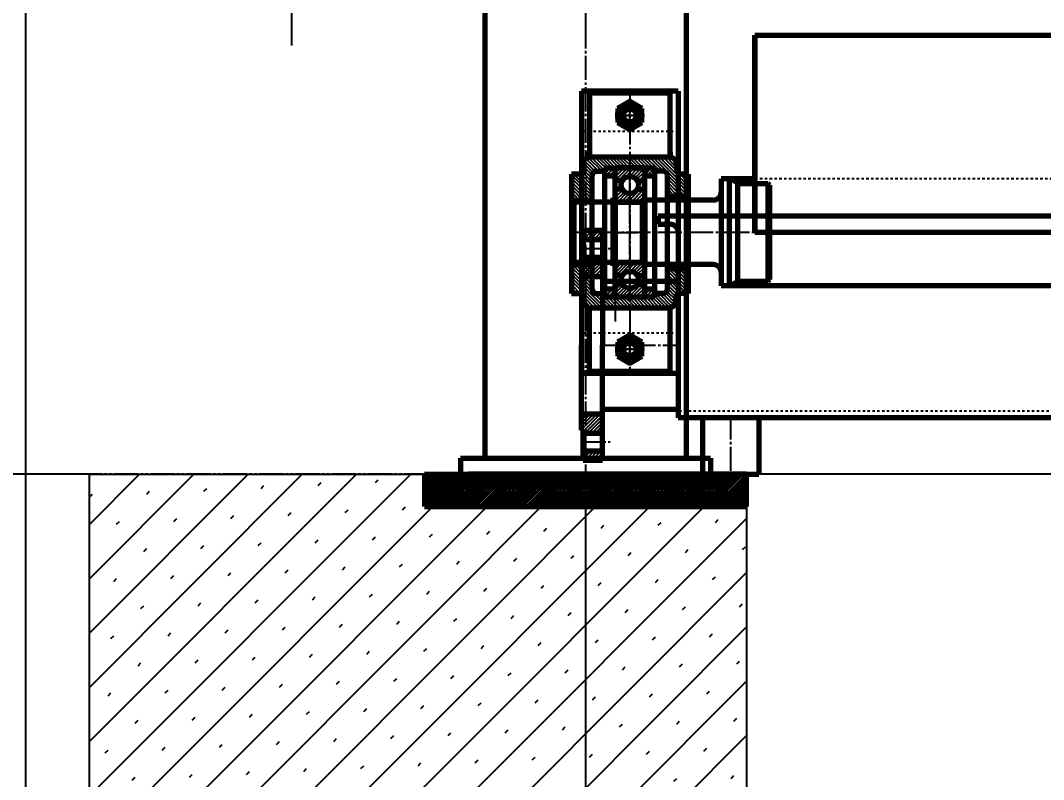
# Model space of a CAD drawing. Header units: millimetres. Extents: x -11880 to 11880, y -8400 to 8400.
# Drawn here: x -9274 to -8004, y 598 to 1539 of the extents above; entities that cross this region are included whole.
import ezdxf

# ---------------------------------------------------------------- set-up
doc = ezdxf.new("R2010")
doc.units = ezdxf.units.MM
for name, pattern in [('EB_DASH', [6, 3, -3]), ('EB_DASHDOT', [39, 30, -3, 3, -3]), ('EB_DASHDOTDOT', [45, 30, -3, 3, -3, 3, -3])]:
    doc.linetypes.add(name, pattern=pattern)
for name, color, linetype, lineweight in [('CAXA0', 7, 'Continuous', 70), ('CAXA1', 1, 'EB_DASHDOT', 25), ('CAXA2', 6, 'EB_DASH', 25), ('CAXA3', 7, 'Continuous', 25), ('CAXA4', 3, 'Continuous', 25), ('CAXA5', 4, 'Continuous', 25)]:
    doc.layers.add(name, color=color, linetype=linetype, lineweight=lineweight)
doc.styles.add('标准', font='', dxfattribs={"width": 0.667})
doc.styles.get('标准').set_extended_font_data('FangSong_GB2312')
doc.dimstyles.new('标准', dxfattribs={"dimscale": 40, "dimtxt": 3.5, "dimasz": 3, "dimexe": 2, "dimexo": 0, "dimtad": 1, "dimdec": 1, "dimzin": 12, "dimdsep": 46, "dimtxsty": '标准', "dimcen": 0, "dimdle": 4, "dimaunit": 1, "dimazin": 2, "dimtfac": 1, "dimtdec": 3, "dimtmove": 0, "dimatfit": 3, "dimfxl": 1, "dimtolj": 1, "dimtzin": 0, "dimarcsym": 0})

# ---------------------------------------------------------------- blocks, each defined once
blk = doc.blocks.new('*D64')
at = {"layer": 'CAXA4', "linetype": 'Continuous', "lineweight": 25}
for points in [[(-9649.5, 976.7), (-9664.5, 1096.7), (-9634.5, 1096.7)], [(-9649.5, 468.5), (-9664.5, 348.5), (-9634.5, 348.5)]]:
    blk.add_hatch(color=0, dxfattribs=at).paths.add_polyline_path(points, flags=0)
at = {"layer": 'CAXA4', "color": 0, "linetype": 'Continuous', "lineweight": 25}
for p, q in [((-9649.5, 1136.7), (-9649.5, -404.1)), ((-9188.8, 976.7), (-9729.5, 976.7)), ((-9188.8, 468.5), (-9729.5, 468.5))]:
    blk.add_line(p, q, dxfattribs=at)
at = {"layer": 'CAXA4', "color": 0, "linetype": 'Continuous', "lineweight": 25, "insert": (-9866.3, -397.1), "char_height": 140, "attachment_point": 1, "rotation": 90, "style": '标准'}
blk.add_mtext('\\fFangSong_GB2312|b0|i0|p34;楼板高度L', dxfattribs=at)
blk = doc.blocks.new('*D89')
at = {"layer": 'CAXA4', "linetype": 'Continuous', "lineweight": 25}
for points in [[(-8572.6, -1068.9), (-8452.6, -1083.9), (-8452.6, -1053.9)], [(1607.4, -1068.9), (1487.4, -1083.9), (1487.4, -1053.9)]]:
    blk.add_hatch(color=0, dxfattribs=at).paths.add_polyline_path(points, flags=0)
at = {"layer": 'CAXA4', "color": 0, "linetype": 'Continuous', "lineweight": 25}
for p, q in [((1607.4, 2073.6), (1607.4, -1148.9)), ((-8572.6, 696.7), (-8572.6, -1148.9)), ((-8572.6, -1068.9), (1607.4, -1068.9))]:
    blk.add_line(p, q, dxfattribs=at)
at = {"layer": 'CAXA4', "color": 0, "linetype": 'Continuous', "lineweight": 25, "insert": (-3670.5, -852.1), "char_height": 140, "attachment_point": 1, "style": '标准'}
blk.add_mtext('\\fFangSong_GB2312|b0|i0|p34;10180', dxfattribs=at)
blk = doc.blocks.new('*D99')
at = {"layer": 'CAXA4', "linetype": 'Continuous', "lineweight": 25}
for points in [[(-8572.6, -498.5), (-8452.6, -513.5), (-8452.6, -483.5)], [(-3482.6, -498.5), (-3602.6, -513.5), (-3602.6, -483.5)]]:
    blk.add_hatch(color=0, dxfattribs=at).paths.add_polyline_path(points, flags=0)
at = {"layer": 'CAXA4', "color": 0, "linetype": 'Continuous', "lineweight": 25}
for p, q in [((-3482.6, 996.7), (-3482.6, -578.5)), ((-8572.6, 696.7), (-8572.6, -578.5)), ((-8572.6, -498.5), (-3482.6, -498.5))]:
    blk.add_line(p, q, dxfattribs=at)
at = {"layer": 'CAXA4', "color": 0, "linetype": 'Continuous', "lineweight": 25, "insert": (-6176.5, -281.7), "char_height": 140, "attachment_point": 1, "style": '标准'}
blk.add_mtext('\\fFangSong_GB2312|b0|i0|p34;5090', dxfattribs=at)
blk = doc.blocks.new('*D304')
at = {"layer": 'CAXA4', "linetype": 'Continuous', "lineweight": 25}
for points in [[(-9267.6, -1944.8), (-9147.6, -1959.8), (-9147.6, -1929.8)], [(3862.4, -1944.8), (3742.4, -1959.8), (3742.4, -1929.8)]]:
    blk.add_hatch(color=0, dxfattribs=at).paths.add_polyline_path(points, flags=0)
at = {"layer": 'CAXA4', "color": 0, "linetype": 'Continuous', "lineweight": 25}
for p, q in [((-9267.6, 2376.7), (-9267.6, -2024.8)), ((3862.4, 1536.7), (3862.4, -2024.8)), ((-9267.6, -1944.8), (3862.4, -1944.8))]:
    blk.add_line(p, q, dxfattribs=at)
at = {"layer": 'CAXA4', "color": 0, "linetype": 'Continuous', "lineweight": 25, "insert": (-2890.5, -1728), "char_height": 140, "attachment_point": 1, "style": '标准'}
blk.add_mtext('\\fFangSong_GB2312|b0|i0|p34;13130', dxfattribs=at)
blk = doc.blocks.new('*D345')
at = {"layer": 'CAXA4', "linetype": 'Continuous', "lineweight": 25}
for points in [[(-8937.6, 1588.4), (-9057.6, 1603.4), (-9057.6, 1573.4)], [(-8572.6, 1588.4), (-8452.6, 1603.4), (-8452.6, 1573.4)]]:
    blk.add_hatch(color=0, dxfattribs=at).paths.add_polyline_path(points, flags=0)
at = {"layer": 'CAXA4', "color": 0, "linetype": 'Continuous', "lineweight": 25}
for p, q in [((-8937.6, 1891.7), (-8937.6, 1508.4)), ((-8572.6, 1723.7), (-8572.6, 1508.4)), ((-8412.6, 1588.4), (-9347.6, 1588.4))]:
    blk.add_line(p, q, dxfattribs=at)
at = {"layer": 'CAXA4', "color": 0, "linetype": 'Continuous', "lineweight": 25, "insert": (-9340.6, 1805.2), "char_height": 140, "attachment_point": 1, "style": '标准'}
blk.add_mtext('\\fFangSong_GB2312|b0|i0|p34;365', dxfattribs=at)
blk = doc.blocks.new('CAXBLOCK333')
at = {"layer": 'CAXA0', "color": 0, "linetype": 'Continuous', "lineweight": 25}
for p, q in [((-8538.6, 1240.7), (-8537.9, 1241.4)), ((-8538.6, 1236.4), (-8536.1, 1238.9))]:
    blk.add_line(p, q, dxfattribs=at)
blk = doc.blocks.new('CAXBLOCK334')
at = {"layer": 'CAXA0', "color": 0, "linetype": 'Continuous', "lineweight": 25}
for p, q in [((-8538.6, 1239.3), (-8536.4, 1241.4)), ((-8538.6, 1240.7), (-8537.9, 1241.4)), ((-8538.6, 1237.8), (-8536.1, 1240.3)), ((-8538.6, 1236.4), (-8536.1, 1238.9)), ((-8538.5, 1235.1), (-8536.1, 1237.5)), ((-8537.1, 1235.1), (-8536.1, 1236.1))]:
    blk.add_line(p, q, dxfattribs=at)
blk = doc.blocks.new('CAXBLOCK332', base_point=(-8538.6, 1276.7))
at = {"layer": 'CAXA0', "linetype": 'Continuous', "lineweight": 70}
for p, q in [((-8538.6, 1319.4), (-8538.6, 1235.1)), ((-8538.6, 1319.4), (-8536.1, 1319.4)), ((-8538.6, 1311.4), (-8536.1, 1311.4)), ((-8536.1, 1319.4), (-8536.1, 1235.1)), ((-8538.6, 1241.4), (-8536.1, 1241.4)), ((-8538.6, 1235.1), (-8536.1, 1235.1))]:
    blk.add_line(p, q, dxfattribs=at)
at = {"layer": 'CAXA1'}
blk.add_line((-8541.6, 1276.7), (-8533.1, 1276.7), dxfattribs=at)
at = {"layer": 'CAXA0', "linetype": 'Continuous', "lineweight": 70}
blk.add_blockref('CAXBLOCK333', (0, 0), dxfattribs=at)
at = {"layer": 'CAXA5'}
blk.add_blockref('CAXBLOCK334', (0, 0), dxfattribs=at)
blk = doc.blocks.new('CAXBLOCK335', base_point=(-8535.9, 1276.7))
at = {"layer": 'CAXA0'}
for p, q in [((-8394.1, 1343.2), (-8404.1, 1343.2)), ((-8404.1, 1343.2), (-8404.1, 1210.2)), ((-8384.1, 1338.2), (-8394.1, 1343.2)), ((-8394.1, 1343.2), (-8394.1, 1210.2)), ((-8384.1, 1338.2), (-8384.1, 1215.2)), ((-8384.1, 1337.2), (-8346.1, 1337.2)), ((-8346.1, 1337.2), (-8346.1, 1216.2)), ((-8344.1, 1335.2), (-8346.1, 1337.2)), ((-8344.1, 1335.2), (-8344.1, 1218.2)), ((-8587.1, 1314.2), (-8589.1, 1312.2)), ((-8589.1, 1312.2), (-8589.1, 1241.2)), ((-8587.1, 1314.2), (-8587.1, 1239.2)), ((-8538.6, 1314.2), (-8587.1, 1314.2)), ((-8538.6, 1314.2), (-8538.6, 1239.2)), ((-8535.9, 1312.7), (-8538.6, 1312.7)), ((-8538.6, 1312.7), (-8538.6, 1240.7)), ((-8502.1, 1314.2), (-8535.9, 1314.2)), ((-8535.9, 1314.2), (-8535.9, 1239.2)), ((-8502.1, 1314.2), (-8502.1, 1239.2)), ((-8499.1, 1312.7), (-8502.1, 1312.7)), ((-8414.1, 1316.7), (-8499.1, 1316.7)), ((-8499.1, 1316.7), (-8499.1, 1236.7)), ((-8499.1, 1312.7), (-8499.1, 1240.7)), ((-8589.1, 1241.2), (-8587.1, 1239.2)), ((-8538.6, 1239.2), (-8587.1, 1239.2)), ((-8535.9, 1240.7), (-8538.6, 1240.7)), ((-8502.1, 1239.2), (-8535.9, 1239.2)), ((-8499.1, 1240.7), (-8502.1, 1240.7)), ((-8414.1, 1236.7), (-8499.1, 1236.7)), ((-8394.1, 1210.2), (-8404.1, 1210.2)), ((-8384.1, 1215.2), (-8394.1, 1210.2)), ((-8384.1, 1216.2), (-8346.1, 1216.2)), ((-8346.1, 1216.2), (-8344.1, 1218.2))]:
    blk.add_line(p, q, dxfattribs=at)
for centre, start, end in [((-8414.1, 1326.7), 270, 0), ((-8414.1, 1226.7), 0, 90)]:
    blk.add_arc(centre, 10, start, end, dxfattribs=at)
at = {"layer": 'CAXA1', "linetype": 'EB_DASHDOT', "lineweight": 25}
for p, q in [((-8336, 1276.7), (-8589.1, 1276.7)), ((-8371.1, 1276.7), (-8387.1, 1276.7))]:
    blk.add_line(p, q, dxfattribs=at)
blk = doc.blocks.new('CAXBLOCK337', base_point=(-8517.6, 1421.7))
at = {"layer": 'CAXA0'}
for p, q in [((-8517.6, 1439), (-8532.6, 1430.3)), ((-8502.6, 1430.3), (-8517.6, 1439)), ((-8532.6, 1430.3), (-8532.6, 1413)), ((-8502.6, 1413), (-8502.6, 1430.3)), ((-8532.6, 1413), (-8517.6, 1404.4)), ((-8517.6, 1404.4), (-8502.6, 1413))]:
    blk.add_line(p, q, dxfattribs=at)
blk.add_circle((-8517.6, 1421.7), 15, dxfattribs=at)
at = {"layer": 'CAXA1', "linetype": 'EB_DASHDOT', "lineweight": 25}
for p, q in [((-8517.6, 1401.4), (-8517.6, 1442)), ((-8499.6, 1421.7), (-8535.6, 1421.7))]:
    blk.add_line(p, q, dxfattribs=at)
blk = doc.blocks.new('CAXBLOCK338', base_point=(-8517.6, 1131.7))
at = {"layer": 'CAXA0'}
for p, q in [((-8517.6, 1149), (-8532.6, 1140.3)), ((-8502.6, 1140.3), (-8517.6, 1149)), ((-8532.6, 1140.3), (-8532.6, 1123)), ((-8502.6, 1123), (-8502.6, 1140.3)), ((-8532.6, 1123), (-8517.6, 1114.4)), ((-8517.6, 1114.4), (-8502.6, 1123))]:
    blk.add_line(p, q, dxfattribs=at)
blk.add_circle((-8517.6, 1131.7), 15, dxfattribs=at)
at = {"layer": 'CAXA1', "linetype": 'EB_DASHDOT', "lineweight": 25}
for p, q in [((-8517.6, 1111.4), (-8517.6, 1152)), ((-8499.6, 1131.7), (-8535.6, 1131.7))]:
    blk.add_line(p, q, dxfattribs=at)
blk = doc.blocks.new('CAXBLOCK339')
at = {"layer": 'CAXA0', "color": 0, "linetype": 'Continuous', "lineweight": 25}
for p, q in [((-8536.1, 1205), (-8528.5, 1212.6)), ((-8536.1, 1209.2), (-8532.7, 1212.6)), ((-8536.1, 1200.7), (-8525.8, 1211.1)), ((-8535.4, 1197.2), (-8523.5, 1209.1)), ((-8531.7, 1196.7), (-8520.6, 1207.7)), ((-8527.5, 1196.7), (-8516.8, 1207.3)), ((-8523.2, 1196.7), (-8507.3, 1212.6)), ((-8519, 1196.7), (-8503, 1212.6)), ((-8514.7, 1196.7), (-8499.1, 1212.3)), ((-8510.5, 1196.7), (-8499.1, 1208)), ((-8506.2, 1196.7), (-8499.1, 1203.8)), ((-8502, 1196.7), (-8499.1, 1199.6))]:
    blk.add_line(p, q, dxfattribs=at)
blk = doc.blocks.new('CAXBLOCK340')
at = {"layer": 'CAXA0', "color": 0, "linetype": 'Continuous', "lineweight": 25}
for p, q in [((-8536.1, 1226.2), (-8523.1, 1239.2)), ((-8536.1, 1230.4), (-8527.4, 1239.2)), ((-8536.1, 1234.7), (-8531.6, 1239.2)), ((-8534.8, 1223.2), (-8518.9, 1239.2)), ((-8530.6, 1223.2), (-8514.7, 1239.2)), ((-8522, 1227.6), (-8510.4, 1239.2)), ((-8516.8, 1228.5), (-8506.2, 1239.2)), ((-8513.4, 1227.7), (-8501.9, 1239.2)), ((-8510.8, 1226.1), (-8499.2, 1237.7)), ((-8508.8, 1223.8), (-8499.1, 1233.5)), ((-8505.1, 1223.2), (-8499.1, 1229.3)), ((-8500.9, 1223.2), (-8499.1, 1225))]:
    blk.add_line(p, q, dxfattribs=at)
blk = doc.blocks.new('CAXBLOCK341')
at = {"layer": 'CAXA0', "color": 0, "linetype": 'Continuous', "lineweight": 25}
for p, q in [((-8548.8, 1200.8), (-8542.9, 1206.7)), ((-8548.8, 1205), (-8547.2, 1206.7)), ((-8548.7, 1196.7), (-8538.7, 1206.7)), ((-8499.1, 1203.8), (-8496.2, 1206.7)), ((-8499.1, 1199.6), (-8492, 1206.7)), ((-8497.8, 1196.7), (-8487.8, 1206.7)), ((-8544.4, 1196.7), (-8536.1, 1205)), ((-8540.2, 1196.7), (-8536.1, 1200.7)), ((-8493.5, 1196.7), (-8486.4, 1203.8)), ((-8489.3, 1196.7), (-8486.4, 1199.5))]:
    blk.add_line(p, q, dxfattribs=at)
blk = doc.blocks.new('CAXBLOCK342')
at = {"layer": 'CAXA0', "color": 0, "linetype": 'Continuous', "lineweight": 25}
for p, q in [((-8536.1, 1340.8), (-8520.2, 1356.7)), ((-8536.1, 1345), (-8524.4, 1356.7)), ((-8536.1, 1349.2), (-8528.7, 1356.7)), ((-8536.1, 1353.5), (-8532.9, 1356.7)), ((-8531.9, 1340.7), (-8516, 1356.7)), ((-8527.6, 1340.7), (-8511.7, 1356.7)), ((-8518.1, 1346), (-8507.5, 1356.7)), ((-8514.4, 1345.5), (-8503.2, 1356.7)), ((-8511.5, 1344.1), (-8499.7, 1356)), ((-8509.3, 1342.1), (-8499.1, 1352.3)), ((-8506.4, 1340.7), (-8499.1, 1348.1)), ((-8502.2, 1340.7), (-8499.1, 1343.8))]:
    blk.add_line(p, q, dxfattribs=at)
blk = doc.blocks.new('CAXBLOCK343')
at = {"layer": 'CAXA0', "color": 0, "linetype": 'Continuous', "lineweight": 25}
for p, q in [((-8548.8, 1349.3), (-8541.4, 1356.7)), ((-8548.8, 1353.5), (-8545.7, 1356.7)), ((-8547.2, 1346.7), (-8537.2, 1356.7)), ((-8542.9, 1346.7), (-8536.1, 1353.5)), ((-8538.7, 1346.7), (-8536.1, 1349.2)), ((-8499.1, 1356.5), (-8499, 1356.7)), ((-8499.1, 1352.3), (-8494.7, 1356.7)), ((-8499.1, 1348.1), (-8490.5, 1356.7)), ((-8496.3, 1346.7), (-8486.4, 1356.5)), ((-8492, 1346.7), (-8486.4, 1352.3)), ((-8487.8, 1346.7), (-8486.4, 1348))]:
    blk.add_line(p, q, dxfattribs=at)
blk = doc.blocks.new('CAXBLOCK344')
at = {"layer": 'CAXA0', "color": 0, "linetype": 'Continuous', "lineweight": 25}
for p, q in [((-8536.1, 1323.8), (-8529.8, 1330.1)), ((-8536.1, 1328), (-8534, 1330.1)), ((-8536.1, 1319.5), (-8526.3, 1329.3)), ((-8536, 1315.5), (-8524.3, 1327.1)), ((-8533, 1314.2), (-8521.6, 1325.6)), ((-8528.8, 1314.2), (-8518.1, 1324.8)), ((-8524.5, 1314.2), (-8512.7, 1326)), ((-8520.3, 1314.2), (-8504.3, 1330.1)), ((-8516, 1314.2), (-8500.1, 1330.1)), ((-8511.8, 1314.2), (-8499.1, 1326.8)), ((-8507.5, 1314.2), (-8499.1, 1322.6)), ((-8503.3, 1314.2), (-8499.1, 1318.4))]:
    blk.add_line(p, q, dxfattribs=at)
blk = doc.blocks.new('CAXBLOCK345')
at = {"layer": 'CAXA0', "color": 0, "linetype": 'Continuous', "lineweight": 25}
for p, q in [((-8564.2, 1347.5), (-8575.7, 1359)), ((-8563.1, 1350.6), (-8575.4, 1362.9)), ((-8560.5, 1352.2), (-8574.1, 1365.9)), ((-8556.4, 1352.4), (-8572.2, 1368.2)), ((-8552.1, 1352.4), (-8569.5, 1369.8)), ((-8549.3, 1353.8), (-8565.9, 1370.3)), ((-8547.9, 1356.7), (-8561.6, 1370.3)), ((-8543.7, 1356.7), (-8557.4, 1370.3)), ((-8539.5, 1356.7), (-8553.1, 1370.3)), ((-8535.2, 1356.7), (-8548.9, 1370.3)), ((-8531, 1356.7), (-8544.6, 1370.3)), ((-8526.7, 1356.7), (-8540.4, 1370.3)), ((-8522.5, 1356.7), (-8536.2, 1370.3)), ((-8518.3, 1356.7), (-8531.9, 1370.3)), ((-8514, 1356.7), (-8527.7, 1370.3)), ((-8509.8, 1356.7), (-8523.4, 1370.3)), ((-8505.5, 1356.7), (-8519.2, 1370.3)), ((-8501.3, 1356.7), (-8514.9, 1370.3)), ((-8497, 1356.7), (-8510.7, 1370.3)), ((-8492.8, 1356.7), (-8506.5, 1370.3)), ((-8488.6, 1356.7), (-8502.2, 1370.3)), ((-8480, 1352.4), (-8498, 1370.3)), ((-8475.8, 1352.4), (-8493.7, 1370.3)), ((-8445.1, 1326), (-8489.5, 1370.3)), ((-8445.1, 1330.2), (-8485.3, 1370.3)), ((-8445.1, 1334.5), (-8481, 1370.3)), ((-8459.4, 1353), (-8476.8, 1370.3)), ((-8459.5, 1357.3), (-8472.5, 1370.3)), ((-8459.6, 1361.7), (-8468.3, 1370.3)), ((-8564.2, 1322), (-8590.1, 1347.9)), ((-8564.2, 1326.3), (-8586.9, 1349)), ((-8564.2, 1330.5), (-8582.7, 1349)), ((-8564.2, 1334.8), (-8578.8, 1349.4)), ((-8564.2, 1339), (-8576.5, 1351.3)), ((-8564.2, 1343.3), (-8575.7, 1354.8)), ((-8484.4, 1352.6), (-8486.2, 1354.4)), ((-8445.1, 1321.7), (-8471, 1347.6)), ((-8445.1, 1338.7), (-8455.5, 1349.1)), ((-8445.1, 1342.9), (-8451.2, 1349)), ((-8445.1, 1347.2), (-8446.9, 1349)), ((-8564.2, 1317.8), (-8590.1, 1343.7)), ((-8567.3, 1316.7), (-8590.1, 1339.4)), ((-8571.6, 1316.7), (-8590.1, 1335.2)), ((-8449.3, 1321.7), (-8471, 1343.4)), ((-8453.6, 1321.7), (-8471, 1339.1)), ((-8457.8, 1321.7), (-8471, 1334.9)), ((-8575.8, 1316.7), (-8590.1, 1331)), ((-8580.1, 1316.7), (-8590.1, 1326.7)), ((-8584.3, 1316.7), (-8590.1, 1322.5)), ((-8462, 1321.7), (-8471, 1330.6)), ((-8466.3, 1321.7), (-8471, 1326.4)), ((-8470.5, 1321.7), (-8471, 1322.2)), ((-8588.6, 1316.7), (-8590.1, 1318.2)), ((-8564.2, 1207.5), (-8590.1, 1233.4)), ((-8564.2, 1211.7), (-8589.2, 1236.7)), ((-8564.2, 1216), (-8584.9, 1236.7)), ((-8564.2, 1220.2), (-8580.7, 1236.7)), ((-8564.2, 1224.5), (-8576.4, 1236.7)), ((-8564.2, 1228.7), (-8572.2, 1236.7)), ((-8564.2, 1232.9), (-8568, 1236.7)), ((-8543.8, 1182.8), (-8590.1, 1229.1)), ((-8548, 1182.8), (-8590.1, 1224.9)), ((-8552.3, 1182.8), (-8590.1, 1220.6)), ((-8445.1, 1202.9), (-8471, 1228.8)), ((-8447.2, 1200.8), (-8471, 1224.6)), ((-8451.4, 1200.8), (-8471, 1220.3)), ((-8445.1, 1207.2), (-8469.6, 1231.7)), ((-8445.1, 1211.4), (-8465.4, 1231.7)), ((-8445.1, 1215.7), (-8461.1, 1231.7)), ((-8445.1, 1219.9), (-8456.9, 1231.7)), ((-8445.1, 1224.1), (-8452.6, 1231.7)), ((-8445.1, 1228.4), (-8448.4, 1231.7)), ((-8556.5, 1182.8), (-8590.1, 1216.4)), ((-8578.6, 1200.6), (-8590.1, 1212.2)), ((-8583, 1200.8), (-8590.1, 1207.9)), ((-8455.7, 1200.8), (-8471, 1216.1)), ((-8458.7, 1199.5), (-8471, 1211.8)), ((-8460.3, 1196.9), (-8471, 1207.6)), ((-8587.2, 1200.8), (-8590.1, 1203.7)), ((-8560.8, 1182.8), (-8575, 1197)), ((-8539.6, 1182.8), (-8557.7, 1201)), ((-8535.3, 1182.8), (-8553.5, 1201)), ((-8531.1, 1182.8), (-8544.9, 1196.7)), ((-8526.8, 1182.8), (-8540.7, 1196.7)), ((-8522.6, 1182.8), (-8536.4, 1196.7)), ((-8518.3, 1182.8), (-8532.2, 1196.7)), ((-8514.1, 1182.8), (-8528, 1196.7)), ((-8509.9, 1182.8), (-8523.7, 1196.7)), ((-8505.6, 1182.8), (-8519.5, 1196.7)), ((-8501.4, 1182.8), (-8515.2, 1196.7)), ((-8497.1, 1182.8), (-8511, 1196.7)), ((-8492.9, 1182.8), (-8506.7, 1196.7)), ((-8488.6, 1182.8), (-8502.5, 1196.7)), ((-8484.4, 1182.8), (-8498.3, 1196.7)), ((-8480.2, 1182.8), (-8494, 1196.7)), ((-8475.9, 1182.8), (-8489.8, 1196.7)), ((-8471.7, 1182.8), (-8486.4, 1197.6)), ((-8467.8, 1183.2), (-8485.1, 1200.5)), ((-8464.9, 1184.5), (-8481.3, 1201)), ((-8462.7, 1186.5), (-8477.1, 1201)), ((-8461.1, 1189.2), (-8473.5, 1201.6)), ((-8460.4, 1192.8), (-8471.5, 1203.8)), ((-8565, 1182.8), (-8574.8, 1192.6))]:
    blk.add_line(p, q, dxfattribs=at)
blk = doc.blocks.new('CAXBLOCK336', base_point=(-8501.2, 1316.3))
at = {"layer": 'CAXA0'}
for p, q in [((-8467.6, 1449.2), (-8567.6, 1449.2)), ((-8575.7, 1361), (-8575.7, 1354)), ((-8567.6, 1370.3), (-8467.6, 1370.3)), ((-8459.5, 1361), (-8459.5, 1354)), ((-8590.1, 1349), (-8590.1, 1200.8)), ((-8564.2, 1206), (-8564.2, 1347.4)), ((-8559.2, 1352.4), (-8551.8, 1352.4)), ((-8548.8, 1356.7), (-8486.4, 1356.7)), ((-8548.8, 1356.7), (-8548.8, 1196.7)), ((-8548.8, 1346.7), (-8536.1, 1346.7)), ((-8536.1, 1356.7), (-8536.1, 1276.7)), ((-8501.2, 1356.7), (-8534, 1356.7)), ((-8499.1, 1196.7), (-8499.1, 1356.7)), ((-8499.1, 1346.7), (-8486.4, 1346.7)), ((-8486.4, 1196.7), (-8486.4, 1356.7)), ((-8476, 1352.4), (-8483.4, 1352.4)), ((-8471, 1206), (-8471, 1347.4)), ((-8445.1, 1349), (-8445.1, 1200.8)), ((-8526.8, 1340.7), (-8536.1, 1340.7)), ((-8508.4, 1340.7), (-8499.1, 1340.7)), ((-8526.8, 1330.1), (-8536.1, 1330.1)), ((-8508.4, 1330.1), (-8499.1, 1330.1)), ((-8471, 1321.7), (-8445.1, 1321.7)), ((-8590.1, 1316.7), (-8564.2, 1316.7)), ((-8534, 1314.2), (-8501.2, 1314.2)), ((-8534, 1314.2), (-8501.2, 1314.2)), ((-8534, 1314.2), (-8501.2, 1314.2)), ((-8503.1, 1314.2), (-8534, 1314.2)), ((-8503.1, 1314.2), (-8534, 1314.2)), ((-8536.1, 1276.7), (-8536.1, 1196.7)), ((-8590.1, 1236.7), (-8564.2, 1236.7)), ((-8534, 1239.2), (-8501.2, 1239.2)), ((-8534, 1239.2), (-8501.2, 1239.2)), ((-8534, 1239.2), (-8501.2, 1239.2)), ((-8503.1, 1239.2), (-8534, 1239.2)), ((-8503.1, 1239.2), (-8534, 1239.2)), ((-8526.8, 1223.2), (-8536.1, 1223.2)), ((-8508.4, 1223.2), (-8499.1, 1223.2)), ((-8471, 1231.7), (-8445.1, 1231.7)), ((-8548.8, 1206.7), (-8536.1, 1206.7)), ((-8526.8, 1212.6), (-8536.1, 1212.6)), ((-8508.4, 1212.6), (-8499.1, 1212.6)), ((-8499.1, 1206.7), (-8486.4, 1206.7)), ((-8590.1, 1200.8), (-8579.8, 1200.8)), ((-8574.8, 1192.8), (-8574.8, 1195.8)), ((-8559.2, 1201), (-8551.8, 1201)), ((-8548.8, 1196.7), (-8486.4, 1196.7)), ((-8534, 1196.7), (-8501.2, 1196.7)), ((-8476, 1201), (-8483.4, 1201)), ((-8460.4, 1192.8), (-8460.4, 1195.8)), ((-8445.1, 1200.8), (-8455.4, 1200.8)), ((-8567.6, 1104.2), (-8567.6, 1183.2)), ((-8467.6, 1104.2), (-8467.6, 1183.2)), ((-8467.6, 1104.2), (-8567.6, 1104.2))]:
    blk.add_line(p, q, dxfattribs=at)
at = {"layer": 'CAXA0', "linetype": 'Continuous', "lineweight": 70}
for p, q in [((-8567.6, 1449.2), (-8567.6, 1370.8)), ((-8467.6, 1370.8), (-8467.6, 1449.2)), ((-8567.6, 1370.3), (-8567.6, 1376.7)), ((-8467.6, 1376.7), (-8467.6, 1370.3)), ((-8580.7, 1349), (-8590.1, 1349)), ((-8445.1, 1349), (-8454.5, 1349)), ((-8470.4, 1182.8), (-8564.8, 1182.8))]:
    blk.add_line(p, q, dxfattribs=at)
at = {"layer": 'CAXA0'}
for centre, radius in [((-8517.6, 1421.7), 11), ((-8517.6, 1335.4), 10.6), ((-8517.6, 1217.9), 10.6), ((-8517.6, 1131.7), 11)]:
    blk.add_circle(centre, radius, dxfattribs=at)
at = {"layer": 'CAXA0', "linetype": 'Continuous', "lineweight": 70}
for centre, start, end in [((-8565.7, 1360.5), 101.0184, 180), ((-8469.5, 1360.5), 0, 78.9816), ((-8564.8, 1192.8), 180, 270), ((-8470.4, 1192.8), 270, 360)]:
    blk.add_arc(centre, 10, start, end, dxfattribs=at)
at = {"layer": 'CAXA0'}
for centre, radius, start, end in [((-8580.7, 1354), 5, 270, 359.7558), ((-8559.2, 1347.4), 5, 90, 180), ((-8559.2, 1347.4), 5, 90, 180), ((-8551.8, 1355.4), 3, 270, 0), ((-8534, 1354.6), 2.1, 90, 180), ((-8501.2, 1354.6), 2.1, 0, 90), ((-8483.4, 1355.4), 3, 180, 270), ((-8476, 1347.4), 5, 0, 90), ((-8476, 1347.4), 5, 0, 90), ((-8454.5, 1354), 5, 180.2442, 270), ((-8534, 1316.3), 2.1, 180, 270), ((-8534, 1316.3), 2.1, 180, 270), ((-8534, 1316.3), 2.1, 180, 270), ((-8501.2, 1316.3), 2.1, 270, 360), ((-8501.2, 1316.3), 2.1, 270, 360), ((-8501.2, 1316.3), 2.1, 270, 360), ((-8534, 1237.1), 2.1, 90, 180), ((-8501.2, 1237.1), 2.1, 0, 90), ((-8579.8, 1195.8), 5, 0, 90), ((-8559.2, 1206), 5, 180, 270), ((-8559.2, 1206), 5, 180, 270), ((-8551.8, 1198), 3, 0, 90), ((-8534, 1198.8), 2.1, 180, 270), ((-8501.2, 1198.8), 2.1, 270, 360), ((-8483.4, 1198), 3, 90, 180), ((-8476, 1206), 5, 270, 360), ((-8476, 1206), 5, 270, 360), ((-8455.4, 1195.8), 5, 90, 180)]:
    blk.add_arc(centre, radius, start, end, dxfattribs=at)
at = {"layer": 'CAXA1', "linetype": 'EB_DASHDOT', "lineweight": 25}
for p, q in [((-8517.6, 1454.7), (-8517.6, 1098.7)), ((-8517.6, 1407.7), (-8517.6, 1435.7)), ((-8531.6, 1421.7), (-8503.6, 1421.7)), ((-8517.6, 1209.7), (-8517.6, 1343.6)), ((-8537.6, 1276.7), (-8497.6, 1276.7)), ((-8537.6, 1217.9), (-8497.6, 1217.9)), ((-8517.6, 1145.7), (-8517.6, 1117.7)), ((-8531.6, 1131.7), (-8503.6, 1131.7))]:
    blk.add_line(p, q, dxfattribs=at)
at = {"layer": 'CAXA1'}
blk.add_line((-8517.6, 1199.7), (-8517.6, 1226.1), dxfattribs=at)
at = {"layer": 'CAXA0'}
for name, p in [('CAXBLOCK337', (-8517.6, 1421.7)), ('CAXBLOCK338', (-8517.6, 1131.7))]:
    blk.add_blockref(name, p, dxfattribs=at)
at = {"layer": 'CAXA5'}
for name in ['CAXBLOCK345', 'CAXBLOCK343', 'CAXBLOCK342', 'CAXBLOCK344', 'CAXBLOCK340', 'CAXBLOCK341', 'CAXBLOCK339']:
    blk.add_blockref(name, (0, 0), dxfattribs=at)
blk = doc.blocks.new('CAXBLOCK347')
at = {"layer": 'CAXA0', "color": 0, "linetype": 'Continuous', "lineweight": 25}
for p, q in [((-8575.6, 1271.6), (-8568, 1279.2)), ((-8575.6, 1275.8), (-8572.2, 1279.2)), ((-8575.3, 1267.7), (-8563.8, 1279.2)), ((-8571, 1267.7), (-8559.5, 1279.2)), ((-8566.8, 1267.7), (-8555.3, 1279.2)), ((-8562.5, 1267.7), (-8551.6, 1278.6)), ((-8558.3, 1267.7), (-8551.6, 1274.3)), ((-8554, 1267.7), (-8551.6, 1270.1)), ((-8577.6, 1222.9), (-8554.8, 1245.7)), ((-8577.6, 1227.1), (-8559.1, 1245.7)), ((-8577.6, 1231.4), (-8563.3, 1245.7)), ((-8577.6, 1235.6), (-8567.6, 1245.7)), ((-8577.6, 1239.9), (-8571.8, 1245.7)), ((-8574.3, 1221.9), (-8551.6, 1244.6)), ((-8570.1, 1221.9), (-8551.6, 1240.4)), ((-8565.9, 1221.9), (-8551.6, 1236.2)), ((-8561.6, 1221.9), (-8551.6, 1231.9)), ((-8557.4, 1221.9), (-8551.6, 1227.7)), ((-8553.1, 1221.9), (-8551.6, 1223.4)), ((-8577.6, 1048.9), (-8575.1, 1051.4)), ((-8577.6, 1044.7), (-8570.9, 1051.4)), ((-8577.6, 1040.5), (-8566.6, 1051.4)), ((-8577.6, 1036.2), (-8562.4, 1051.4)), ((-8577.6, 1032), (-8558.2, 1051.4)), ((-8575.6, 1029.7), (-8553.9, 1051.4)), ((-8573.4, 1027.7), (-8551.6, 1049.5)), ((-8569.2, 1027.7), (-8551.6, 1045.2)), ((-8564.9, 1027.7), (-8551.6, 1041)), ((-8560.7, 1027.7), (-8551.6, 1036.8)), ((-8556.5, 1027.7), (-8551.6, 1032.5)), ((-8552.2, 1027.7), (-8551.6, 1028.3)), ((-8575.6, 1004.3), (-8574.2, 1005.7)), ((-8575.6, 1000), (-8570, 1005.7)), ((-8575.6, 995.8), (-8565.7, 1005.7)), ((-8573, 994.2), (-8561.5, 1005.7)), ((-8568.7, 994.2), (-8557.2, 1005.7)), ((-8564.5, 994.2), (-8553, 1005.7)), ((-8560.3, 994.2), (-8551.6, 1002.8)), ((-8556, 994.2), (-8551.6, 998.6)), ((-8551.8, 994.2), (-8551.6, 994.3))]:
    blk.add_line(p, q, dxfattribs=at)
blk = doc.blocks.new('CAXBLOCK346', base_point=(-7795.7, 978.5))
at = {"layer": 'CAXA0'}
for p, q in [((-8482.6, 1296.7), (-8482.6, 1286.7)), ((-3632.6, 1296.7), (-8482.6, 1296.7)), ((-8482.6, 1286.7), (-8467.6, 1286.7)), ((-8457.6, 1276.7), (-8457.6, 1046.7)), ((-8551.6, 1216.2), (-8457.6, 1216.2)), ((-8551.6, 1057.2), (-8457.6, 1057.2)), ((-3657.6, 1046.7), (-8457.6, 1046.7)), ((-8427.6, 1046.7), (-8427.6, 976.7)), ((-8357.6, 1046.7), (-8357.6, 976.7)), ((-8427.6, 976.7), (-8357.6, 976.7))]:
    blk.add_line(p, q, dxfattribs=at)
at = {"layer": 'CAXA0', "linetype": 'Continuous', "lineweight": 70}
for p, q in [((-8575.6, 1279.2), (-8575.6, 1242.2)), ((-8575.6, 1279.2), (-8551.6, 1279.2)), ((-8551.6, 1279.2), (-8551.6, 1136.7)), ((-8575.6, 1267.7), (-8551.6, 1267.7)), ((-8575.6, 1245.7), (-8551.6, 1245.7)), ((-8577.6, 1242.2), (-8577.6, 1136.7)), ((-8577.6, 1242.2), (-8575.6, 1242.2)), ((-8577.6, 1221.9), (-8551.6, 1221.9)), ((-8577.6, 1031.2), (-8577.6, 1136.7)), ((-8551.6, 994.2), (-8551.6, 1136.7)), ((-8577.6, 1051.4), (-8551.6, 1051.4)), ((-8577.6, 1031.2), (-8575.6, 1031.2)), ((-8575.6, 994.2), (-8575.6, 1031.2)), ((-8575.6, 1027.7), (-8551.6, 1027.7)), ((-8575.6, 1005.7), (-8551.6, 1005.7)), ((-8575.6, 994.2), (-8551.6, 994.2))]:
    blk.add_line(p, q, dxfattribs=at)
at = {"layer": 'CAXA0'}
blk.add_arc((-8467.6, 1276.7), 10, 0, 90, dxfattribs=at)
at = {"layer": 'CAXA1', "linetype": 'EB_DASHDOT', "lineweight": 25}
for p, q in [((-8577.6, 1256.7), (-8542.1, 1256.7)), ((-8554.6, 1136.7), (-8454.6, 1136.7)), ((-8392.6, 1049.7), (-8392.6, 973.7)), ((-8577.6, 1016.7), (-8542.1, 1016.7))]:
    blk.add_line(p, q, dxfattribs=at)
at = {"layer": 'CAXA2', "color": 6, "linetype": 'EB_DASH', "lineweight": 25}
for p, q in [((-8449.6, 1296.7), (-8449.6, 1046.7)), ((-3665.6, 1054.7), (-8457.6, 1054.7))]:
    blk.add_line(p, q, dxfattribs=at)
at = {"layer": 'CAXA5', "linetype": 'Continuous', "lineweight": 70}
blk.add_blockref('CAXBLOCK347', (0, 0), dxfattribs=at)
blk = doc.blocks.new('CAXBLOCK373')
at = {"layer": 'CAXA0', "color": 0, "linetype": 'Continuous', "lineweight": 25}
for p, q in [((-9188.8, 509.9), (-8722, 976.7)), ((-9188.8, 577.2), (-8789.4, 976.7)), ((-9188.8, 644.6), (-8856.7, 976.7)), ((-9188.8, 711.9), (-8924.1, 976.7)), ((-9188.8, 779.3), (-8991.4, 976.7)), ((-9188.8, 846.6), (-9058.8, 976.7)), ((-9188.8, 914), (-9126.1, 976.7)), ((-9162.9, 468.5), (-8654.7, 976.7)), ((-9095.5, 468.5), (-8587.3, 976.7)), ((-9028.1, 468.5), (-8519.9, 976.7)), ((-8960.8, 468.5), (-8452.6, 976.7)), ((-8904.4, 962.7), (-8900.8, 966.3)), ((-8893.4, 468.5), (-8385.2, 976.7)), ((-8833.4, 966.3), (-8829.8, 969.9)), ((-8762.5, 969.9), (-8758.9, 973.5)), ((-8691.5, 973.5), (-8688.3, 976.7)), ((-9117.2, 951.9), (-9113.6, 955.5)), ((-9046.3, 955.5), (-9042.7, 959.1)), ((-8975.3, 959.1), (-8971.7, 962.7)), ((-8445, 950.6), (-8441.4, 954.2)), ((-8374.1, 954.2), (-8372.6, 955.6)), ((-9188.1, 948.3), (-9184.6, 951.9)), ((-8728.8, 936.2), (-8725.2, 939.8)), ((-8657.9, 939.8), (-8654.3, 943.4)), ((-8586.9, 943.4), (-8583.3, 947)), ((-8516, 947), (-8512.4, 950.6)), ((-8941.6, 925.4), (-8938, 929)), ((-8870.7, 929), (-8867.1, 932.6)), ((-8799.8, 932.6), (-8796.2, 936.2)), ((-9154.5, 914.6), (-9150.9, 918.2)), ((-9083.5, 918.2), (-9079.9, 921.8)), ((-9012.6, 921.8), (-9009, 925.4)), ((-8826.1, 468.5), (-8372.6, 921.9)), ((-8482.3, 913.3), (-8478.7, 916.9)), ((-8411.4, 916.9), (-8407.8, 920.5)), ((-8766.1, 898.9), (-8762.5, 902.5)), ((-8695.1, 902.5), (-8691.5, 906.1)), ((-8624.2, 906.1), (-8620.6, 909.7)), ((-8553.2, 909.7), (-8549.7, 913.3)), ((-8978.9, 888.1), (-8975.3, 891.7)), ((-8908, 891.7), (-8904.4, 895.3)), ((-8837, 895.3), (-8833.4, 898.9)), ((-9188.8, 880.3), (-9188.1, 881)), ((-9120.8, 881), (-9117.2, 884.6)), ((-9049.9, 884.6), (-9046.3, 888.1)), ((-8519.6, 876), (-8516, 879.6)), ((-8448.6, 879.6), (-8445, 883.2)), ((-8377.7, 883.2), (-8374.1, 886.8)), ((-8803.3, 861.7), (-8799.8, 865.2)), ((-8732.4, 865.2), (-8728.8, 868.8)), ((-8661.5, 868.8), (-8657.9, 872.4)), ((-8590.5, 872.4), (-8586.9, 876)), ((-9087.1, 847.3), (-9083.5, 850.9)), ((-9016.2, 850.9), (-9012.6, 854.5)), ((-8945.2, 854.5), (-8941.6, 858.1)), ((-8874.3, 858.1), (-8870.7, 861.7)), ((-8793.7, 433.5), (-8372.6, 854.6)), ((-9158.1, 843.7), (-9154.5, 847.3)), ((-8627.8, 835.2), (-8624.2, 838.8)), ((-8556.8, 838.8), (-8553.2, 842.3)), ((-8485.9, 842.3), (-8482.3, 845.9)), ((-8414.9, 845.9), (-8411.4, 849.5)), ((-8840.6, 824.4), (-8837, 828)), ((-8769.7, 828), (-8766.1, 831.6)), ((-8698.7, 831.6), (-8695.1, 835.2)), ((-9124.4, 810), (-9120.8, 813.6)), ((-9053.4, 813.6), (-9049.9, 817.2)), ((-8982.5, 817.2), (-8978.9, 820.8)), ((-8911.6, 820.8), (-8908, 824.4)), ((-8381.3, 812.3), (-8377.7, 815.9)), ((-8665, 797.9), (-8661.5, 801.5)), ((-8594.1, 801.5), (-8590.5, 805.1)), ((-8523.2, 805.1), (-8519.6, 808.7)), ((-8452.2, 808.7), (-8448.6, 812.3)), ((-8877.9, 787.1), (-8874.3, 790.7)), ((-8806.9, 790.7), (-8803.3, 794.3)), ((-8736, 794.3), (-8732.4, 797.9)), ((-9161.7, 772.8), (-9158.1, 776.3)), ((-9090.7, 776.3), (-9087.1, 779.9)), ((-9019.8, 779.9), (-9016.2, 783.5)), ((-8948.8, 783.5), (-8945.2, 787.1)), ((-8793.7, 366.1), (-8372.6, 787.2)), ((-8489.5, 771.4), (-8485.9, 775)), ((-8418.5, 775), (-8414.9, 778.6)), ((-8702.3, 760.6), (-8698.7, 764.2)), ((-8631.4, 764.2), (-8627.8, 767.8)), ((-8560.4, 767.8), (-8556.8, 771.4)), ((-8986.1, 746.3), (-8982.5, 749.9)), ((-8915.1, 749.9), (-8911.6, 753.4)), ((-8844.2, 753.4), (-8840.6, 757)), ((-8773.3, 757), (-8769.7, 760.6)), ((-9128, 739.1), (-9124.4, 742.7)), ((-9057, 742.7), (-9053.4, 746.3)), ((-8526.8, 734.1), (-8523.2, 737.7)), ((-8455.8, 737.7), (-8452.2, 741.3)), ((-8384.9, 741.3), (-8381.3, 744.9)), ((-8739.6, 723.4), (-8736, 727)), ((-8668.6, 727), (-8665, 730.5)), ((-8597.7, 730.5), (-8594.1, 734.1)), ((-9023.4, 709), (-9019.8, 712.6)), ((-8952.4, 712.6), (-8948.8, 716.2)), ((-8881.5, 716.2), (-8877.9, 719.8)), ((-8810.5, 719.8), (-8806.9, 723.4)), ((-8793.7, 298.8), (-8372.6, 719.9)), ((-9165.2, 701.8), (-9161.7, 705.4)), ((-9094.3, 705.4), (-9090.7, 709)), ((-8564, 696.9), (-8560.4, 700.5)), ((-8493.1, 700.5), (-8489.5, 704.1)), ((-8422.1, 704.1), (-8418.5, 707.6)), ((-8847.8, 682.5), (-8844.2, 686.1)), ((-8776.9, 686.1), (-8773.3, 689.7)), ((-8705.9, 689.7), (-8702.3, 693.3)), ((-8635, 693.3), (-8631.4, 696.9)), ((-9060.6, 671.7), (-9057, 675.3)), ((-8989.7, 675.3), (-8986.1, 678.9)), ((-8918.7, 678.9), (-8915.1, 682.5)), ((-8388.5, 670.4), (-8384.9, 674)), ((-9131.6, 668.1), (-9128, 671.7)), ((-8601.3, 659.6), (-8597.7, 663.2)), ((-8530.3, 663.2), (-8526.8, 666.8)), ((-8459.4, 666.8), (-8455.8, 670.4)), ((-8885.1, 645.2), (-8881.5, 648.8)), ((-8814.1, 648.8), (-8810.5, 652.4)), ((-8793.7, 231.4), (-8372.6, 652.5)), ((-8743.2, 652.4), (-8739.6, 656)), ((-8672.2, 656), (-8668.6, 659.6)), ((-9097.9, 634.5), (-9094.3, 638)), ((-9027, 638), (-9023.4, 641.6)), ((-8956, 641.6), (-8952.4, 645.2)), ((-8425.7, 633.1), (-8422.1, 636.7)), ((-9168.8, 630.9), (-9165.2, 634.5)), ((-8709.5, 618.7), (-8705.9, 622.3)), ((-8638.6, 622.3), (-8635, 625.9)), ((-8567.6, 625.9), (-8564, 629.5)), ((-8496.7, 629.5), (-8493.1, 633.1)), ((-8922.3, 608), (-8918.7, 611.6)), ((-8851.4, 611.6), (-8847.8, 615.1)), ((-8780.4, 615.1), (-8776.9, 618.7)), ((-9135.2, 597.2), (-9131.6, 600.8)), ((-9064.2, 600.8), (-9060.6, 604.4)), ((-8993.3, 604.4), (-8989.7, 608)), ((-8463, 595.8), (-8459.4, 599.4)), ((-8392, 599.4), (-8388.5, 603))]:
    blk.add_line(p, q, dxfattribs=at)
blk = doc.blocks.new('CAXBLOCK374')
at = {"layer": 'CAXA0', "color": 0, "linetype": 'Continuous', "lineweight": 25}
for p, q in [((-8772.6, 939.5), (-8735.5, 976.7)), ((-8772.6, 944), (-8740, 976.7)), ((-8772.6, 948.5), (-8744.5, 976.7)), ((-8772.6, 953), (-8748.9, 976.7)), ((-8772.6, 957.5), (-8753.4, 976.7)), ((-8772.6, 962), (-8757.9, 976.7)), ((-8772.6, 966.5), (-8762.4, 976.7)), ((-8772.6, 971), (-8766.9, 976.7)), ((-8772.6, 975.5), (-8771.4, 976.7)), ((-8772.6, 936.7), (-8732.6, 976.7)), ((-8772.6, 941.1), (-8737.1, 976.7)), ((-8772.6, 945.6), (-8741.6, 976.7)), ((-8772.6, 950.1), (-8746, 976.7)), ((-8772.6, 954.6), (-8750.5, 976.7)), ((-8772.6, 959.1), (-8755, 976.7)), ((-8772.6, 963.6), (-8759.5, 976.7)), ((-8772.6, 968.1), (-8764, 976.7)), ((-8772.6, 972.5), (-8768.5, 976.7)), ((-8771, 936.7), (-8731, 976.7)), ((-8768.1, 936.7), (-8728.1, 976.7)), ((-8766.5, 936.7), (-8726.5, 976.7)), ((-8763.6, 936.7), (-8723.6, 976.7)), ((-8762, 936.7), (-8722, 976.7)), ((-8759.1, 936.7), (-8719.1, 976.7)), ((-8757.5, 936.7), (-8717.5, 976.7)), ((-8754.6, 936.7), (-8714.6, 976.7)), ((-8753, 936.7), (-8713, 976.7)), ((-8750.1, 936.7), (-8710.1, 976.7)), ((-8748.5, 936.7), (-8708.5, 976.7)), ((-8745.6, 936.7), (-8705.6, 976.7)), ((-8744, 936.7), (-8704, 976.7)), ((-8741.1, 936.7), (-8701.1, 976.7)), ((-8739.6, 936.7), (-8699.6, 976.7)), ((-8736.7, 936.7), (-8696.7, 976.7)), ((-8735.1, 936.7), (-8695.1, 976.7)), ((-8732.2, 936.7), (-8692.2, 976.7)), ((-8730.6, 936.7), (-8690.6, 976.7)), ((-8727.7, 936.7), (-8687.7, 976.7)), ((-8726.1, 936.7), (-8686.1, 976.7)), ((-8723.2, 936.7), (-8683.2, 976.7)), ((-8721.6, 936.7), (-8681.6, 976.7)), ((-8718.7, 936.7), (-8678.7, 976.7)), ((-8717.1, 936.7), (-8677.1, 976.7)), ((-8714.2, 936.7), (-8674.2, 976.7)), ((-8712.6, 936.7), (-8672.6, 976.7)), ((-8709.7, 936.7), (-8669.7, 976.7)), ((-8708.1, 936.7), (-8668.1, 976.7)), ((-8705.2, 936.7), (-8665.2, 976.7)), ((-8703.6, 936.7), (-8663.6, 976.7)), ((-8700.7, 936.7), (-8660.7, 976.7)), ((-8699.1, 936.7), (-8659.1, 976.7)), ((-8696.2, 936.7), (-8656.2, 976.7)), ((-8694.7, 936.7), (-8654.7, 976.7)), ((-8691.7, 936.7), (-8651.7, 976.7)), ((-8690.2, 936.7), (-8650.2, 976.7)), ((-8687.3, 936.7), (-8647.3, 976.7)), ((-8685.7, 936.7), (-8645.7, 976.7)), ((-8682.8, 936.7), (-8642.8, 976.7)), ((-8681.2, 936.7), (-8641.2, 976.7)), ((-8678.3, 936.7), (-8638.3, 976.7)), ((-8676.7, 936.7), (-8636.7, 976.7)), ((-8673.8, 936.7), (-8633.8, 976.7)), ((-8672.2, 936.7), (-8632.2, 976.7)), ((-8669.3, 936.7), (-8629.3, 976.7)), ((-8667.7, 936.7), (-8627.7, 976.7)), ((-8664.8, 936.7), (-8624.8, 976.7)), ((-8663.2, 936.7), (-8623.2, 976.7)), ((-8660.3, 936.7), (-8620.3, 976.7)), ((-8658.7, 936.7), (-8618.7, 976.7)), ((-8655.8, 936.7), (-8615.8, 976.7)), ((-8654.2, 936.7), (-8614.2, 976.7)), ((-8651.3, 936.7), (-8611.3, 976.7)), ((-8649.8, 936.7), (-8609.8, 976.7)), ((-8646.8, 936.7), (-8606.8, 976.7)), ((-8645.3, 936.7), (-8605.3, 976.7)), ((-8642.4, 936.7), (-8602.4, 976.7)), ((-8640.8, 936.7), (-8600.8, 976.7)), ((-8637.9, 936.7), (-8597.9, 976.7)), ((-8636.3, 936.7), (-8596.3, 976.7)), ((-8633.4, 936.7), (-8593.4, 976.7)), ((-8631.8, 936.7), (-8591.8, 976.7)), ((-8628.9, 936.7), (-8588.9, 976.7)), ((-8627.3, 936.7), (-8587.3, 976.7)), ((-8624.4, 936.7), (-8584.4, 976.7)), ((-8622.8, 936.7), (-8582.8, 976.7)), ((-8619.9, 936.7), (-8579.9, 976.7)), ((-8618.3, 936.7), (-8578.3, 976.7)), ((-8615.4, 936.7), (-8575.4, 976.7)), ((-8613.8, 936.7), (-8573.8, 976.7)), ((-8610.9, 936.7), (-8570.9, 976.7)), ((-8609.3, 936.7), (-8569.3, 976.7)), ((-8606.4, 936.7), (-8566.4, 976.7)), ((-8604.8, 936.7), (-8564.8, 976.7)), ((-8601.9, 936.7), (-8561.9, 976.7)), ((-8600.4, 936.7), (-8560.4, 976.7)), ((-8597.5, 936.7), (-8557.5, 976.7)), ((-8595.9, 936.7), (-8555.9, 976.7)), ((-8593, 936.7), (-8553, 976.7)), ((-8591.4, 936.7), (-8551.4, 976.7)), ((-8588.5, 936.7), (-8548.5, 976.7)), ((-8586.9, 936.7), (-8546.9, 976.7)), ((-8584, 936.7), (-8544, 976.7)), ((-8582.4, 936.7), (-8542.4, 976.7)), ((-8579.5, 936.7), (-8539.5, 976.7)), ((-8577.9, 936.7), (-8537.9, 976.7)), ((-8575, 936.7), (-8535, 976.7)), ((-8573.4, 936.7), (-8533.4, 976.7)), ((-8570.5, 936.7), (-8530.5, 976.7)), ((-8568.9, 936.7), (-8528.9, 976.7)), ((-8566, 936.7), (-8526, 976.7)), ((-8564.4, 936.7), (-8524.4, 976.7)), ((-8561.5, 936.7), (-8521.5, 976.7)), ((-8559.9, 936.7), (-8519.9, 976.7)), ((-8557, 936.7), (-8517, 976.7)), ((-8555.5, 936.7), (-8515.5, 976.7)), ((-8552.6, 936.7), (-8512.6, 976.7)), ((-8551, 936.7), (-8511, 976.7)), ((-8548.1, 936.7), (-8508.1, 976.7)), ((-8546.5, 936.7), (-8506.5, 976.7)), ((-8543.6, 936.7), (-8503.6, 976.7)), ((-8542, 936.7), (-8502, 976.7)), ((-8539.1, 936.7), (-8499.1, 976.7)), ((-8537.5, 936.7), (-8497.5, 976.7)), ((-8534.6, 936.7), (-8494.6, 976.7)), ((-8533, 936.7), (-8493, 976.7)), ((-8530.1, 936.7), (-8490.1, 976.7)), ((-8528.5, 936.7), (-8488.5, 976.7)), ((-8525.6, 936.7), (-8485.6, 976.7)), ((-8524, 936.7), (-8484, 976.7)), ((-8521.1, 936.7), (-8481.1, 976.7)), ((-8519.5, 936.7), (-8479.5, 976.7)), ((-8516.6, 936.7), (-8476.6, 976.7)), ((-8515, 936.7), (-8475, 976.7)), ((-8512.1, 936.7), (-8472.1, 976.7)), ((-8510.6, 936.7), (-8470.6, 976.7)), ((-8507.7, 936.7), (-8467.7, 976.7)), ((-8506.1, 936.7), (-8466.1, 976.7)), ((-8503.2, 936.7), (-8463.2, 976.7)), ((-8501.6, 936.7), (-8461.6, 976.7)), ((-8498.7, 936.7), (-8458.7, 976.7)), ((-8497.1, 936.7), (-8457.1, 976.7)), ((-8494.2, 936.7), (-8454.2, 976.7)), ((-8492.6, 936.7), (-8452.6, 976.7)), ((-8489.7, 936.7), (-8449.7, 976.7)), ((-8488.1, 936.7), (-8448.1, 976.7)), ((-8485.2, 936.7), (-8445.2, 976.7)), ((-8483.6, 936.7), (-8443.6, 976.7)), ((-8480.7, 936.7), (-8440.7, 976.7)), ((-8479.1, 936.7), (-8439.1, 976.7)), ((-8476.2, 936.7), (-8436.2, 976.7)), ((-8474.6, 936.7), (-8434.6, 976.7)), ((-8471.7, 936.7), (-8431.7, 976.7)), ((-8470.1, 936.7), (-8430.1, 976.7)), ((-8467.2, 936.7), (-8427.2, 976.7)), ((-8465.7, 936.7), (-8425.7, 976.7)), ((-8462.8, 936.7), (-8422.8, 976.7)), ((-8461.2, 936.7), (-8421.2, 976.7)), ((-8458.3, 936.7), (-8418.3, 976.7)), ((-8456.7, 936.7), (-8416.7, 976.7)), ((-8453.8, 936.7), (-8413.8, 976.7)), ((-8452.2, 936.7), (-8412.2, 976.7)), ((-8449.3, 936.7), (-8409.3, 976.7)), ((-8447.7, 936.7), (-8407.7, 976.7)), ((-8444.8, 936.7), (-8404.8, 976.7)), ((-8443.2, 936.7), (-8403.2, 976.7)), ((-8440.3, 936.7), (-8400.3, 976.7)), ((-8438.7, 936.7), (-8398.7, 976.7)), ((-8435.8, 936.7), (-8395.8, 976.7)), ((-8434.2, 936.7), (-8394.2, 976.7)), ((-8431.3, 936.7), (-8391.3, 976.7)), ((-8429.7, 936.7), (-8389.7, 976.7)), ((-8426.8, 936.7), (-8386.8, 976.7)), ((-8425.2, 936.7), (-8385.2, 976.7)), ((-8422.3, 936.7), (-8382.3, 976.7)), ((-8420.8, 936.7), (-8380.8, 976.7)), ((-8417.9, 936.7), (-8377.9, 976.7)), ((-8416.3, 936.7), (-8376.3, 976.7)), ((-8413.4, 936.7), (-8373.4, 976.7)), ((-8411.8, 936.7), (-8372.6, 975.8)), ((-8408.9, 936.7), (-8372.6, 972.9)), ((-8407.3, 936.7), (-8372.6, 971.3)), ((-8404.4, 936.7), (-8372.6, 968.4)), ((-8402.8, 936.7), (-8372.6, 966.9)), ((-8399.9, 936.7), (-8372.6, 963.9)), ((-8398.3, 936.7), (-8372.6, 962.4)), ((-8395.4, 936.7), (-8372.6, 959.5)), ((-8393.8, 936.7), (-8372.6, 957.9)), ((-8390.9, 936.7), (-8372.6, 955)), ((-8389.3, 936.7), (-8372.6, 953.4)), ((-8386.4, 936.7), (-8372.6, 950.5)), ((-8384.8, 936.7), (-8372.6, 948.9)), ((-8381.9, 936.7), (-8372.6, 946)), ((-8380.3, 936.7), (-8372.6, 944.4)), ((-8377.4, 936.7), (-8372.6, 941.5)), ((-8375.9, 936.7), (-8372.6, 939.9)), ((-8372.9, 936.7), (-8372.6, 937))]:
    blk.add_line(p, q, dxfattribs=at)

msp = doc.modelspace()

# ---------------------------------------------------------------- linework, layer by layer
at = {"layer": 'CAXA0', "linetype": 'Continuous', "lineweight": 70}
for p, q in [((-8697.62, 1726.67), (-8697.62, 996.67)), ((-8447.62, 1726.67), (-8447.62, 996.67)), ((-8447.62, 1726.67), (-8447.62, 996.67)), ((-8362.62, 1521.25), (-8362.62, 1276.85)), ((-8727.62, 996.67), (-8727.62, 976.67)), ((-8727.62, 996.67), (-8417.62, 996.67)), ((-8727.62, 996.67), (-8727.62, 976.67)), ((-8727.62, 996.67), (-8417.62, 996.67)), ((-8417.62, 996.67), (-8417.62, 976.67)), ((-8417.62, 996.67), (-8417.62, 976.67)), ((-8772.62, 976.67), (-8427.62, 976.67)), ((-8727.62, 976.67), (-8427.62, 976.67)), ((-8727.62, 976.67), (-8427.62, 976.67)), ((-8417.62, 976.67), (-8717.62, 976.67)), ((-8417.62, 976.67), (-8717.62, 976.67)), ((-8372.62, 976.67), (-8717.62, 976.67)), ((-8372.62, 936.67), (-8372.62, 976.67))]:
    msp.add_line(p, q, dxfattribs=at)
at = {"layer": 'CAXA0'}
for p, q in [((-8362.62, 1521.25), (658.88, 1521.25)), ((-8362.62, 1276.85), (-8362.62, 1521.25)), ((-8362.62, 1343.17), (-8394.12, 1343.17)), ((-8362.62, 1276.85), (658.88, 1276.85)), ((658.88, 1210.17), (-8394.12, 1210.17)), ((-8772.62, 976.67), (-8772.62, 936.67)), ((-8772.62, 936.67), (-8372.62, 936.67))]:
    msp.add_line(p, q, dxfattribs=at)
at = {"layer": 'CAXA0', "color": 7}
for p, q in [((-8457.62, 1451.67), (-8577.62, 1451.67)), ((-8577.62, 1451.67), (-8577.62, 1101.67)), ((-8457.62, 1451.67), (-8457.62, 1101.67)), ((-8457.62, 1101.67), (-8577.62, 1101.67))]:
    msp.add_line(p, q, dxfattribs=at)
at = {"layer": 'CAXA0', "linetype": 'Continuous', "lineweight": 70}
for centre in [(-8517.62, 1421.67), (-8517.62, 1131.67)]:
    msp.add_circle(centre, 8, dxfattribs=at)
at = {"layer": 'CAXA1', "linetype": 'EB_DASHDOT', "lineweight": 25}
for p, q in [((-8572.62, 1729.67), (-8572.62, 696.67)), ((-8535.37, 1166.17), (-8535.37, 1247.17))]:
    msp.add_line(p, q, dxfattribs=at)
at = {"layer": 'CAXA1', "color": 7, "linetype": 'EB_DASHDOT', "lineweight": 25}
msp.add_line((-8517.62, 1454.67), (-8517.62, 1098.67), dxfattribs=at)
at = {"layer": 'CAXA1'}
msp.add_line((-8572.62, 976.67), (-8572.62, 626.67), dxfattribs=at)
at = {"layer": 'CAXA2', "linetype": 'EB_DASH', "lineweight": 25}
msp.add_line((658.88, 1343.17), (-8362.62, 1343.17), dxfattribs=at)
at = {"layer": 'CAXA3', "color": 7, "linetype": 'EB_DASH', "lineweight": 25}
for p, q in [((-8457.62, 1401.67), (-8577.62, 1401.67)), ((-8457.62, 1151.67), (-8577.62, 1151.67))]:
    msp.add_line(p, q, dxfattribs=at)
at = {"layer": 'CAXA3', "color": 5, "linetype": 'EB_DASHDOTDOT', "lineweight": 25}
msp.add_line((4462.38, 976.67), (-10726.35, 976.67), dxfattribs=at)
at = {"layer": 'CAXA3', "color": 2}
for p, q in [((-9188.82, 976.67), (-9188.82, 468.47)), ((-9188.82, 976.67), (-8372.62, 976.67)), ((-6100.72, 976.67), (-8372.62, 976.67)), ((-8372.62, 976.67), (-8372.62, -204.68))]:
    msp.add_line(p, q, dxfattribs=at)
at = {"layer": 'CAXA3', "color": 7, "linetype": 'Continuous', "lineweight": 25}
for centre, start, end in [((-8517.62, 1421.67), 0, 270), ((-8517.62, 1131.67), 90, 0)]:
    msp.add_arc(centre, 10, start, end, dxfattribs=at)

# ---------------------------------------------------------------- block references
at = {"layer": 'CAXA0'}
for name, p in [('CAXBLOCK336', (-8501.22, 1316.27)), ('CAXBLOCK335', (-8535.92, 1276.67)), ('CAXBLOCK332', (-8538.62, 1276.67))]:
    msp.add_blockref(name, p, dxfattribs=at)
at = {"layer": 'CAXA0', "linetype": 'Continuous', "lineweight": 70}
msp.add_blockref('CAXBLOCK346', (-7795.66, 978.5), dxfattribs=at)
at = {"layer": 'CAXA5', "linetype": 'Continuous', "lineweight": 70}
for name in ['CAXBLOCK373', 'CAXBLOCK374']:
    msp.add_blockref(name, (0, 0), dxfattribs=at)

# ---------------------------------------------------------------- dimensions: what is measured, and where the dimension line sits
at = {"layer": 'CAXA4', "linetype": 'Continuous', "lineweight": 70}
for base, p1, p2, text, picture, middle in [((-2702.59, -1944.84), (-9267.62, 2376.67), (3862.43, 1536.67), '\\fFangSong_GB2312;13130', '*D304', (-2702.59, -1823.94)), ((-3482.62, -1068.89), (-8572.62, 696.67), (1607.38, 2073.63), '\\fFangSong_GB2312;10180', '*D89', (-3482.62, -947.99)), ((-9230.66, 1588.43), (-8572.62, 1723.67), (-8937.62, 1891.67), '\\fFangSong_GB2312;365', '*D345', (-9230.66, 1709.33)), ((-6027.62, -498.54), (-8572.62, 696.67), (-3482.62, 996.67), '\\fFangSong_GB2312;5090', '*D99', (-6027.62, -377.64))]:
    dim = msp.add_linear_dim(base=base, p1=p1, p2=p2, text=text, dimstyle='标准', dxfattribs=at)
    dim.commit()
    dim.dimension.update_dxf_attribs({"geometry": picture, "text_midpoint": middle})
dim = msp.add_linear_dim(base=(-9649.55, -81.29), p1=(-9188.82, 976.67), p2=(-9188.82, 468.47), angle=90, text='\\fFangSong_GB2312;楼板高度L', dimstyle='标准', dxfattribs=at)
dim.commit()
dim.dimension.update_dxf_attribs({"geometry": '*D64', "text_midpoint": (-9770.45, -81.29)})

doc.saveas('drawing.dxf')
